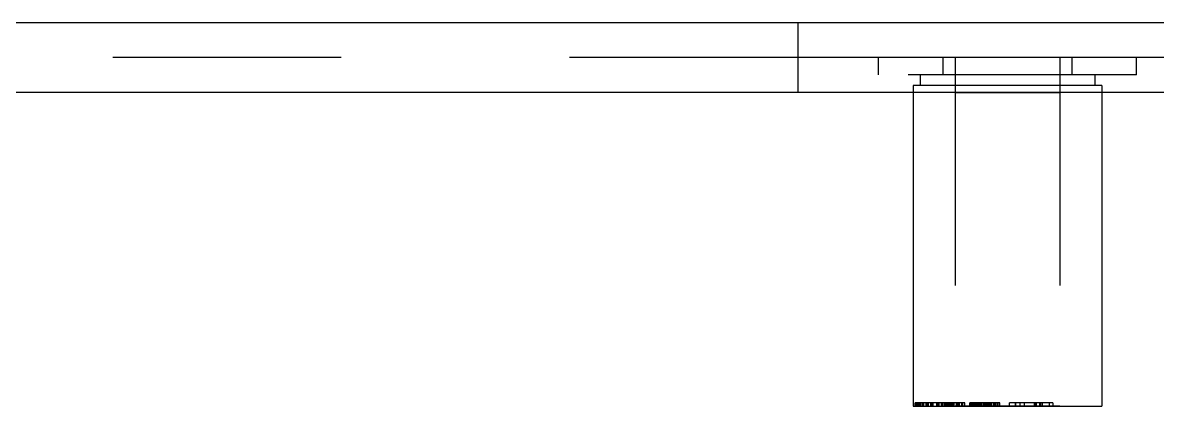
# Model space of a CAD drawing. Header units: millimetres. Extents: x 1262 to 3787, y 0 to 841.
# Drawn here: x 1511.38 to 1543.87, y 238.23 to 249.23 of the extents above; entities that cross this region are included whole.
import ezdxf

# ---------------------------------------------------------------- set-up
doc = ezdxf.new("R2010")
doc.units = ezdxf.units.MM
doc.header["$LTSCALE"] = 65.395
doc.linetypes.add('HIDDEN', pattern=[0.2, 0.1, -0.1])
doc.layers.get('0').update_dxf_attribs({"linetype": 'CONTINUOUS'})
doc.layers.add('02___PRT_ALL_AXES', color=7, linetype='CONTINUOUS')
doc.layers.add('DEFAULT_2', color=8, linetype='HIDDEN')

msp = doc.modelspace()

# ---------------------------------------------------------------- linework, layer by layer
at = {"color": 3, "linetype": 'Continuous'}
for p, q in [((1413.581, 249.226), (1825.581, 249.226)), ((1533.581, 247.226), (1533.581, 249.226)), ((1825.581, 247.226), (1413.581, 247.226))]:
    msp.add_line(p, q, dxfattribs=at)
at = {"color": 7, "linetype": 'Continuous'}
for p, q in [((1545.581, 248.226), (1533.581, 248.226)), ((1536.881, 247.226), (1536.881, 238.226)), ((1542.281, 247.226), (1542.281, 238.226)), ((1536.881, 238.226), (1542.281, 238.226)), ((1537.303, 238.326), (1537.303, 238.226)), ((1537.372, 238.326), (1537.303, 238.326)), ((1537.372, 238.326), (1537.372, 238.226)), ((1538.708, 238.326), (1538.708, 238.226)), ((1538.878, 238.326), (1538.708, 238.326)), ((1538.764, 238.226), (1538.764, 238.326)), ((1538.878, 238.326), (1538.878, 238.226)), ((1539.931, 238.326), (1539.931, 238.226)), ((1540.057, 238.326), (1539.931, 238.326)), ((1540.057, 238.326), (1540.057, 238.226)), ((1540.341, 238.326), (1540.341, 238.226)), ((1540.5, 238.326), (1540.341, 238.326)), ((1540.388, 238.226), (1540.388, 238.326)), ((1540.407, 238.226), (1540.407, 238.326)), ((1540.5, 238.326), (1540.5, 238.226)), ((1540.769, 238.326), (1540.769, 238.226)), ((1540.882, 238.326), (1540.769, 238.326)), ((1540.882, 238.326), (1540.882, 238.226))]:
    msp.add_line(p, q, dxfattribs=at)
at = {"layer": '02___PRT_ALL_AXES', "color": 8, "linetype": 'HIDDEN'}
for p, q in [((1538.081, 248.226), (1538.081, 238.226)), ((1541.081, 248.226), (1538.081, 248.226)), ((1541.081, 248.226), (1541.081, 238.226)), ((1536.881, 247.426), (1536.881, 247.226)), ((1542.281, 247.426), (1542.281, 247.226)), ((1538.081, 247.226), (1541.081, 247.226)), ((1541.081, 238.226), (1538.081, 238.226))]:
    msp.add_line(p, q, dxfattribs=at)
at = {"layer": '02___PRT_ALL_AXES', "color": 7, "linetype": 'Continuous'}
for p, q in [((1536.881, 247.226), (1536.881, 238.226)), ((1542.281, 247.226), (1542.281, 238.226))]:
    msp.add_line(p, q, dxfattribs=at)
at = {"layer": 'DEFAULT_2', "color": 8, "linetype": 'HIDDEN'}
for p, q in [((1533.581, 248.226), (1432.581, 248.226)), ((1535.886, 247.726), (1535.886, 248.226)), ((1537.733, 247.726), (1537.733, 248.226)), ((1541.428, 247.726), (1541.428, 248.226)), ((1543.276, 247.726), (1543.276, 248.226)), ((1543.276, 247.726), (1535.886, 247.726)), ((1537.081, 247.726), (1537.081, 247.426)), ((1542.081, 247.726), (1542.081, 247.426)), ((1536.881, 247.426), (1536.881, 247.226)), ((1542.281, 247.426), (1536.881, 247.426)), ((1542.281, 247.426), (1542.281, 247.226)), ((1536.94, 238.226), (1536.94, 238.326)), ((1537.303, 238.326), (1536.94, 238.326)), ((1536.946, 238.226), (1536.946, 238.326)), ((1536.979, 238.226), (1536.979, 238.326)), ((1536.994, 238.226), (1536.994, 238.326)), ((1537.028, 238.226), (1537.028, 238.326)), ((1537.048, 238.226), (1537.048, 238.326)), ((1537.05, 238.226), (1537.05, 238.326)), ((1537.076, 238.226), (1537.076, 238.326)), ((1537.079, 238.226), (1537.079, 238.326)), ((1537.094, 238.226), (1537.094, 238.326)), ((1537.102, 238.226), (1537.102, 238.326)), ((1537.149, 238.226), (1537.149, 238.326)), ((1537.155, 238.226), (1537.155, 238.326)), ((1537.159, 238.226), (1537.159, 238.326)), ((1537.182, 238.226), (1537.182, 238.326)), ((1537.248, 238.226), (1537.248, 238.326)), ((1537.259, 238.226), (1537.259, 238.326)), ((1537.292, 238.226), (1537.292, 238.326)), ((1537.302, 238.226), (1537.302, 238.326)), ((1537.314, 238.226), (1537.314, 238.326)), ((1538.358, 238.326), (1537.372, 238.326)), ((1537.421, 238.226), (1537.421, 238.326)), ((1537.423, 238.226), (1537.423, 238.326)), ((1537.446, 238.226), (1537.446, 238.326)), ((1537.448, 238.226), (1537.448, 238.326)), ((1537.554, 238.226), (1537.554, 238.326)), ((1537.566, 238.226), (1537.566, 238.326)), ((1537.577, 238.226), (1537.577, 238.326)), ((1537.61, 238.226), (1537.61, 238.326)), ((1537.621, 238.226), (1537.621, 238.326)), ((1537.686, 238.226), (1537.686, 238.326)), ((1537.709, 238.226), (1537.709, 238.326)), ((1537.713, 238.226), (1537.713, 238.326)), ((1537.719, 238.226), (1537.719, 238.326)), ((1537.767, 238.226), (1537.767, 238.326)), ((1537.775, 238.226), (1537.775, 238.326)), ((1537.789, 238.226), (1537.789, 238.326)), ((1537.792, 238.226), (1537.792, 238.326)), ((1537.818, 238.226), (1537.818, 238.326)), ((1537.82, 238.226), (1537.82, 238.326)), ((1537.841, 238.226), (1537.841, 238.326)), ((1537.874, 238.226), (1537.874, 238.326)), ((1537.889, 238.226), (1537.889, 238.326)), ((1537.922, 238.226), (1537.922, 238.326)), ((1537.929, 238.226), (1537.929, 238.326)), ((1537.97, 238.226), (1537.97, 238.326)), ((1537.972, 238.226), (1537.972, 238.326)), ((1538.001, 238.226), (1538.001, 238.326)), ((1538.023, 238.226), (1538.023, 238.326)), ((1538.051, 238.226), (1538.051, 238.326)), ((1538.054, 238.226), (1538.054, 238.326)), ((1538.118, 238.226), (1538.118, 238.326)), ((1538.121, 238.226), (1538.121, 238.326)), ((1538.138, 238.226), (1538.138, 238.326)), ((1538.14, 238.226), (1538.14, 238.326)), ((1538.148, 238.226), (1538.148, 238.326)), ((1538.152, 238.226), (1538.152, 238.326)), ((1538.161, 238.226), (1538.161, 238.326)), ((1538.167, 238.226), (1538.167, 238.326)), ((1538.176, 238.226), (1538.176, 238.326)), ((1538.18, 238.226), (1538.18, 238.326)), ((1538.19, 238.226), (1538.19, 238.326)), ((1538.191, 238.226), (1538.191, 238.326)), ((1538.208, 238.226), (1538.208, 238.326)), ((1538.274, 238.226), (1538.274, 238.326)), ((1538.305, 238.226), (1538.305, 238.326)), ((1538.356, 238.226), (1538.356, 238.326)), ((1538.358, 238.226), (1538.358, 238.326)), ((1538.502, 238.226), (1538.502, 238.326)), ((1538.708, 238.326), (1538.502, 238.326)), ((1538.503, 238.226), (1538.503, 238.326)), ((1538.525, 238.226), (1538.525, 238.326)), ((1538.527, 238.226), (1538.527, 238.326)), ((1538.572, 238.226), (1538.572, 238.326)), ((1538.602, 238.226), (1538.602, 238.326)), ((1538.609, 238.226), (1538.609, 238.326)), ((1538.627, 238.226), (1538.627, 238.326)), ((1538.63, 238.226), (1538.63, 238.326)), ((1538.637, 238.226), (1538.637, 238.326)), ((1538.639, 238.226), (1538.639, 238.326)), ((1538.66, 238.226), (1538.66, 238.326)), ((1538.665, 238.226), (1538.665, 238.326)), ((1538.67, 238.226), (1538.67, 238.326)), ((1538.677, 238.226), (1538.677, 238.326)), ((1538.681, 238.226), (1538.681, 238.326)), ((1538.691, 238.226), (1538.691, 238.326)), ((1538.722, 238.226), (1538.722, 238.326)), ((1538.742, 238.226), (1538.742, 238.326)), ((1538.765, 238.226), (1538.765, 238.326)), ((1538.777, 238.226), (1538.777, 238.326)), ((1538.78, 238.226), (1538.78, 238.326)), ((1538.807, 238.226), (1538.807, 238.326)), ((1538.827, 238.226), (1538.827, 238.326)), ((1538.836, 238.226), (1538.836, 238.326)), ((1539.36, 238.326), (1538.878, 238.326)), ((1538.883, 238.226), (1538.883, 238.326)), ((1538.889, 238.226), (1538.889, 238.326)), ((1538.908, 238.226), (1538.908, 238.326)), ((1538.914, 238.226), (1538.914, 238.326)), ((1538.919, 238.226), (1538.919, 238.326)), ((1538.958, 238.226), (1538.958, 238.326)), ((1538.969, 238.226), (1538.969, 238.326)), ((1538.989, 238.226), (1538.989, 238.326)), ((1538.994, 238.226), (1538.994, 238.326)), ((1539.014, 238.226), (1539.014, 238.326)), ((1539.035, 238.226), (1539.035, 238.326)), ((1539.05, 238.226), (1539.05, 238.326)), ((1539.065, 238.226), (1539.065, 238.326)), ((1539.088, 238.226), (1539.088, 238.326)), ((1539.093, 238.226), (1539.093, 238.326)), ((1539.104, 238.226), (1539.104, 238.326)), ((1539.12, 238.226), (1539.12, 238.326)), ((1539.122, 238.226), (1539.122, 238.326)), ((1539.181, 238.226), (1539.181, 238.326)), ((1539.187, 238.226), (1539.187, 238.326)), ((1539.219, 238.226), (1539.219, 238.326)), ((1539.234, 238.226), (1539.234, 238.326)), ((1539.238, 238.226), (1539.238, 238.326)), ((1539.255, 238.226), (1539.255, 238.326)), ((1539.305, 238.226), (1539.305, 238.326)), ((1539.355, 238.226), (1539.355, 238.326)), ((1539.36, 238.226), (1539.36, 238.326)), ((1539.635, 238.226), (1539.635, 238.326)), ((1539.931, 238.326), (1539.635, 238.326)), ((1539.813, 238.226), (1539.813, 238.326)), ((1539.82, 238.226), (1539.82, 238.326)), ((1540.341, 238.326), (1540.057, 238.326)), ((1540.769, 238.326), (1540.5, 238.326)), ((1540.532, 238.226), (1540.532, 238.326)), ((1540.585, 238.226), (1540.585, 238.326))]:
    msp.add_line(p, q, dxfattribs=at)

doc.saveas('drawing.dxf')
